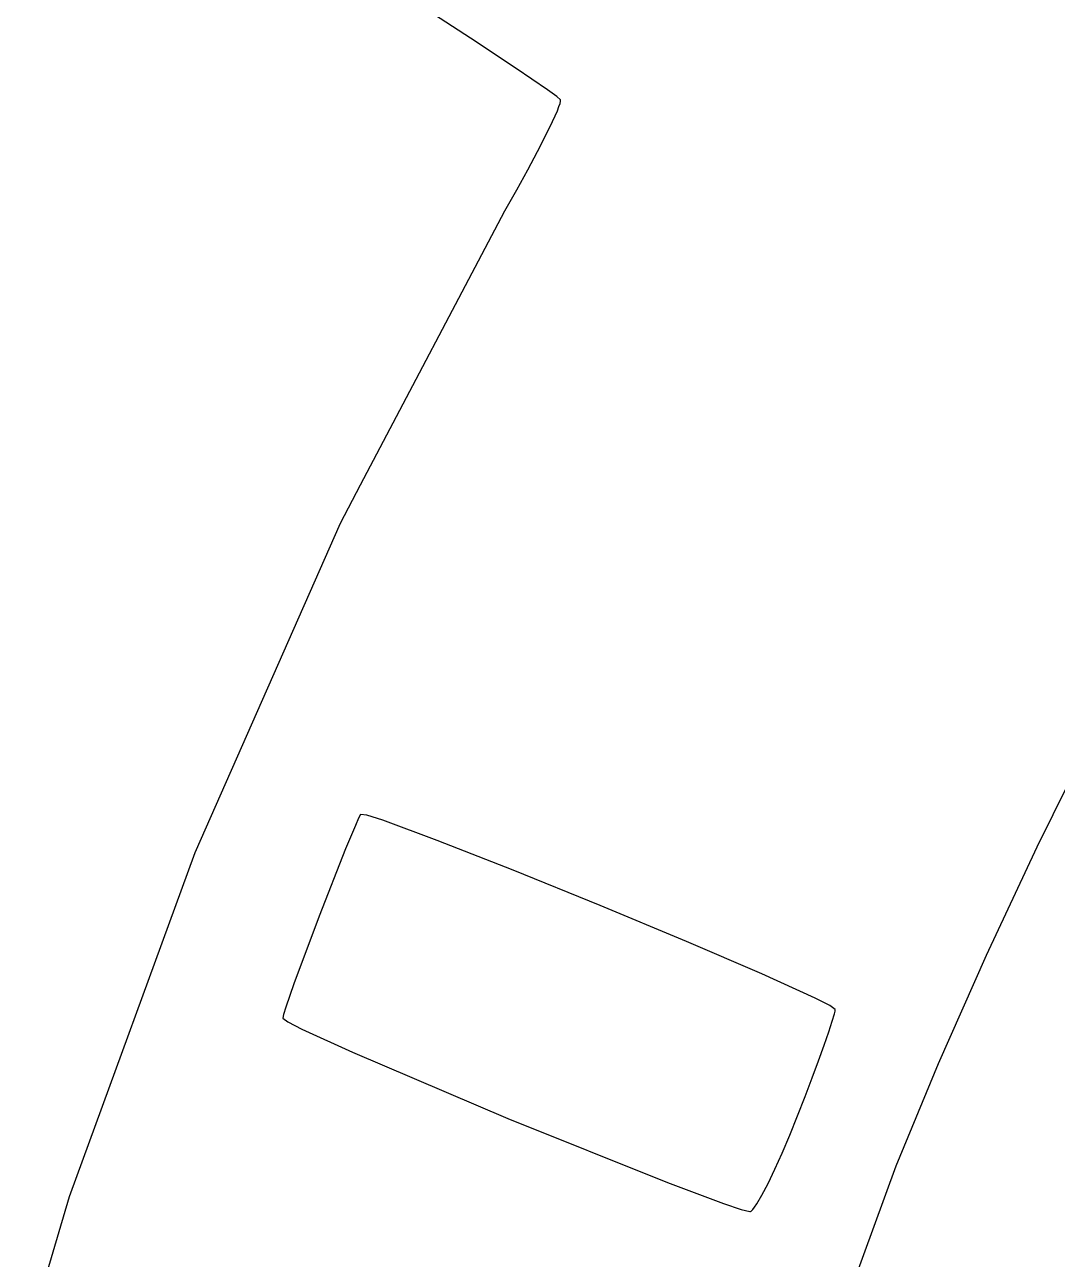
# Model space of a CAD drawing. Extents: x 70.3 to 133.4, y -81.7 to -32.
# Drawn here: x 71.232 to 72.137, y -63.009 to -61.926 of the extents above; entities that cross this region are included whole.
import ezdxf

# ---------------------------------------------------------------- set-up
doc = ezdxf.new("R2010")
doc.units = 0
doc.layers.add('BLACK', color=7, linetype='CONTINUOUS')

msp = doc.modelspace()

# ---------------------------------------------------------------- linework, layer by layer
at = {"layer": 'BLACK', "linetype": 'CONTINUOUS'}
for p, q in [((71.622346, -61.93826), (71.574161, -61.906998)), ((71.662369, -61.964773), (71.622346, -61.93826)), ((71.69006, -61.983735), (71.662369, -61.964773)), ((71.697977, -61.98951), (71.69006, -61.983735)), ((71.701248, -61.992347), (71.697977, -61.98951)), ((71.699993, -61.998268), (71.700932, -61.995429)), ((71.700932, -61.995429), (71.701358, -61.993439)), ((71.701372, -61.992778), (71.701248, -61.992347)), ((71.701358, -61.993439), (71.701372, -61.992778)), ((71.694359, -62.011377), (71.696682, -62.006292)), ((71.696682, -62.006292), (71.698569, -62.001905)), ((71.698569, -62.001905), (71.699993, -61.998268)), ((71.688502, -62.023445), (71.694359, -62.011377)), ((71.681197, -62.037709), (71.688502, -62.023445)), ((71.672643, -62.053771), (71.681197, -62.037709)), ((71.663042, -62.071231), (71.672643, -62.053771)), ((71.652591, -62.08969), (71.663042, -62.071231)), ((71.526168, -62.329796), (71.652591, -62.08969)), ((71.508435, -62.363476), (71.526168, -62.329796)), ((71.381244, -62.652017), (71.508435, -62.363476)), ((72.162735, -62.558314), (72.118796, -62.647476)), ((71.524417, -62.621938), (71.521519, -62.628325)), ((71.526168, -62.618734), (71.524417, -62.621938)), ((71.531661, -62.619487), (71.526168, -62.618734)), ((71.545471, -62.62386), (71.531661, -62.619487)), ((71.593255, -62.641499), (71.545471, -62.62386)), ((71.521519, -62.628325), (71.512982, -62.648825)), ((71.65995, -62.667715), (71.593255, -62.641499)), ((71.271099, -62.953469), (71.381244, -62.652017)), ((71.512982, -62.648825), (71.489801, -62.708004)), ((72.118796, -62.647476), (72.074393, -62.742328)), ((71.735984, -62.698575), (71.65995, -62.667715)), ((71.811786, -62.730143), (71.735984, -62.698575)), ((71.489801, -62.708004), (71.467746, -62.767176)), ((71.877787, -62.758483), (71.811786, -62.730143)), ((72.074393, -62.742328), (72.032317, -62.83736)), ((71.924414, -62.779661), (71.877787, -62.758483)), ((71.467746, -62.767176), (71.460616, -62.787668)), ((71.937472, -62.786335), (71.924414, -62.779661)), ((71.942098, -62.789742), (71.937472, -62.786335)), ((71.458634, -62.794048), (71.457938, -62.797247)), ((71.457938, -62.797247), (71.462323, -62.800518)), ((71.460616, -62.787668), (71.458634, -62.794048)), ((71.939511, -62.800048), (71.941434, -62.793365)), ((71.941434, -62.793365), (71.941932, -62.791147)), ((71.941932, -62.791147), (71.942098, -62.789742)), ((71.462323, -62.800518), (71.474725, -62.806915)), ((71.474725, -62.806915), (71.519132, -62.82724)), ((71.936464, -62.80941), (71.939511, -62.800048)), ((71.932427, -62.821068), (71.936464, -62.80941)), ((71.519132, -62.82724), (71.655221, -62.885133)), ((71.927536, -62.834639), (71.932427, -62.821068)), ((71.921926, -62.849741), (71.927536, -62.834639)), ((72.032317, -62.83736), (71.995357, -62.927061)), ((71.915733, -62.865992), (71.921926, -62.849741)), ((71.909091, -62.883008), (71.915733, -62.865992)), ((71.902273, -62.89983), (71.909091, -62.883008)), ((71.655221, -62.885133), (71.795038, -62.941462)), ((71.895572, -62.915524), (71.902273, -62.89983)), ((71.889161, -62.929747), (71.895572, -62.915524)), ((71.995357, -62.927061), (71.921839, -63.127458)), ((71.883209, -62.942155), (71.889161, -62.929747)), ((71.795038, -62.941462), (71.844106, -62.959833)), ((71.877888, -62.952404), (71.883209, -62.942155)), ((71.231711, -63.085805), (71.271099, -62.953469)), ((71.844106, -62.959833), (71.859538, -62.964959)), ((71.871463, -62.962979), (71.873369, -62.960151)), ((71.873369, -62.960151), (71.877888, -62.952404)), ((71.859538, -62.964959), (71.867419, -62.966765)), ((71.867419, -62.966765), (71.867903, -62.966655)), ((71.867903, -62.966655), (71.868467, -62.966329)), ((71.868467, -62.966329), (71.869822, -62.965053)), ((71.869822, -62.965053), (71.871463, -62.962979))]:
    msp.add_line(p, q, dxfattribs=at)

doc.saveas('drawing.dxf')
